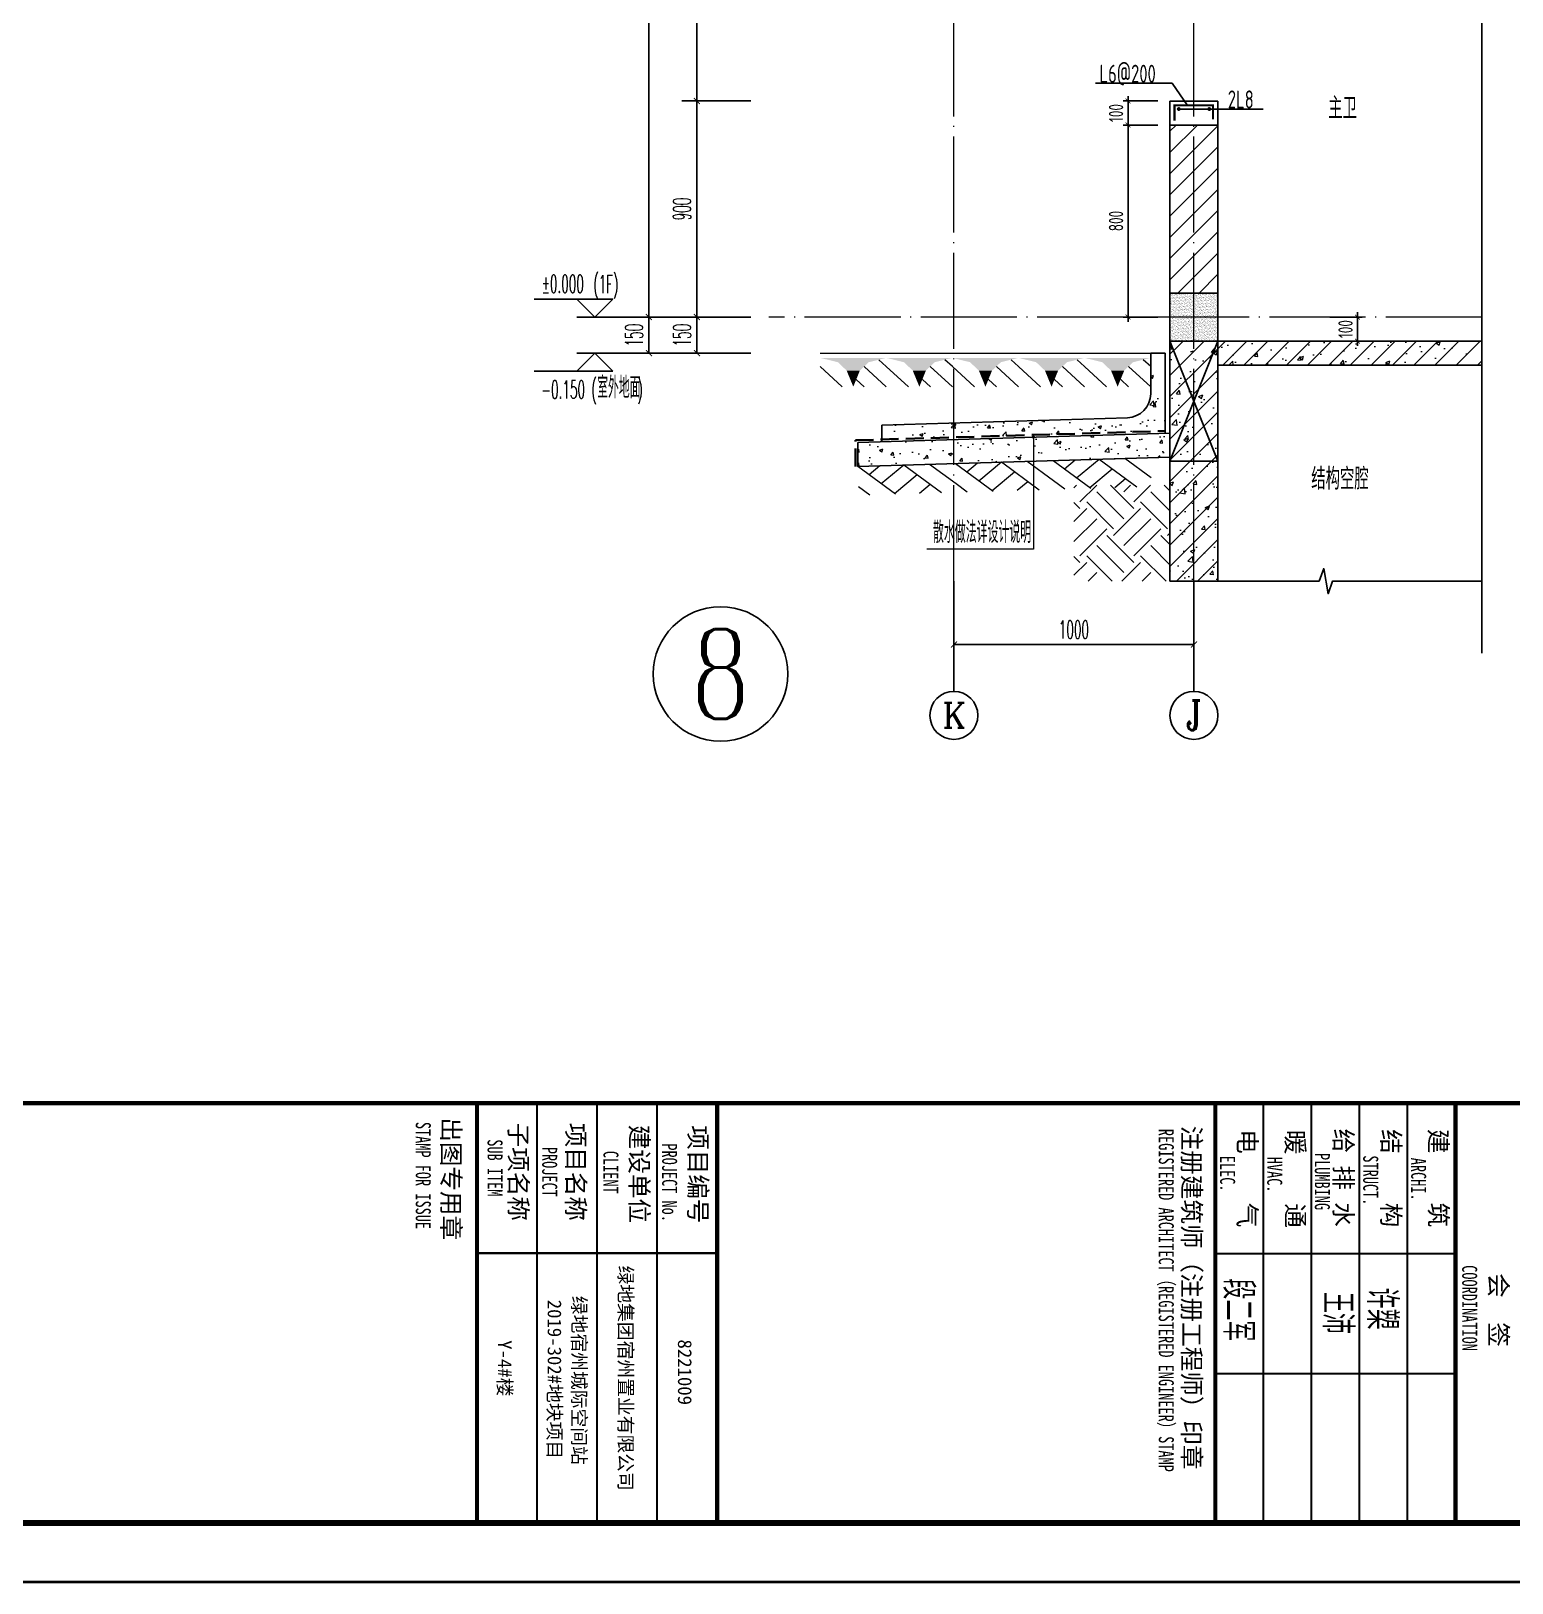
# Model space of a CAD drawing. Extents: x 826826 to 1642106, y -156213 to 399140.
# Drawn here: x 1564314 to 1570482, y 282493 to 288958 of the extents above; entities that cross this region are included whole.
import ezdxf
from ezdxf.enums import TextEntityAlignment as Align

# ---------------------------------------------------------------- set-up
doc = ezdxf.new("R2010")
doc.units = 0
doc.header["$LTSCALE"] = 1000
doc.linetypes.add('DASH', pattern=[0.35, 0.25, -0.1])
doc.linetypes.add('DOTE', pattern=[2.42, 2, -0.2, 0.02, -0.2])
doc.layers.get('0').update_dxf_attribs({"linetype": 'CONTINUOUS'})
doc.layers.get('DEFPOINTS').update_dxf_attribs({"linetype": 'CONTINUOUS'})
for name, color, linetype in [('AXIS', 3, 'CONTINUOUS'), ('AXIS_TEXT', 4, 'CONTINUOUS'), ('COLUMN', 4, 'CONTINUOUS'), ('DIM', 2, 'CONTINUOUS'), ('DIM_ELEV', 3, 'CONTINUOUS'), ('DIM_SYMB', 3, 'CONTINUOUS'), ('PUB_DIM', 3, 'CONTINUOUS'), ('PUB_TEXT', 2, 'CONTINUOUS'), ('REIN', 6, 'CONTINUOUS'), ('S-大样-砼线', 7, 'CONTINUOUS'), ('S-引出线', 40, 'CONTINUOUS'), ('TEXT', 2, 'CONTINUOUS'), ('WALL', 5, 'CONTINUOUS'), ('yichutu', 7, 'CONTINUOUS'), ('图签文字', 4, 'CONTINUOUS'), ('立面-看线', 251, 'CONTINUOUS')]:
    doc.layers.add(name, color=color, linetype=linetype)
for name, color, linetype, lineweight in [('DOTE', 251, 'DOTE', 9), ('PUB_HATCH', 8, 'CONTINUOUS', 9), ('图框', 9, 'CONTINUOUS', 18), ('图签', 147, 'CONTINUOUS', 18), ('填充', 251, 'CONTINUOUS', 5), ('平面-排水沟', 86, 'CONTINUOUS', 15), ('立面-中轮廓线', 213, 'CONTINUOUS', 35), ('粉刷', 251, 'CONTINUOUS', 9)]:
    doc.layers.add(name, color=color, linetype=linetype, lineweight=lineweight)
doc.styles.add('_TCH_AXIS', font='COMPLEX', dxfattribs={"bigfont": 'GBCBIG'})
doc.styles.add('_TCH_DIM', font='SIMPLEX.shx', dxfattribs={"width": 0.7, "bigfont": 'GBCBIG.shx'})
doc.styles.add('_TCH_DIM_T3', font='SIMPLEX.shx', dxfattribs={"width": 0.494118, "bigfont": 'GBCBIG.shx'})
doc.styles.add('COMPLEX', font='COMPLEX')
doc.styles.add('DIM_FONT_T3', font='SIMPLEX', dxfattribs={"width": 0.705882, "bigfont": 'GBCBIG'})
doc.styles.add('TSSD_DIMENSION', font='Tssdeng.shx', dxfattribs={"width": 0.7, "bigfont": 'tssdchn.shx'})
doc.styles.add('TSSD_REIN', font='tssdeng.shx', dxfattribs={"width": 0.7, "height": 300, "bigfont": 'tssdchn.shx'})
doc.styles.add('w', font='tssdeng.shx', dxfattribs={"width": 0.8, "bigfont": 'tssdchn.shx'})
doc.styles.add('宋体', font='', dxfattribs={"height": 50})
doc.styles.add('建筑图签-1', font='simhei.ttf', dxfattribs={"width": 0.7})
doc.styles.add('建筑图签-2', font='TXT.shx', dxfattribs={"width": 0.5, "bigfont": 'HZTXT.shx'})
doc.styles.get('宋体').set_extended_font_data('SimSun')
doc.dimstyles.new('_TCH_ARCH&&25', dxfattribs={"dimtxt": 74.375, "dimasz": 25, "dimexe": 62.5, "dimexo": 75, "dimgap": 25, "dimtad": 1, "dimdec": 0, "dimzin": 0, "dimdsep": 46, "dimtxsty": '_TCH_DIM_T3', "dimblk": 'ARCHTICK', "dimcen": 0.09, "dimclrt": 7, "dimazin": 0, "dimtfac": 1, "dimtdec": 0, "dimtix": 1, "dimtmove": 2, "dimatfit": 3, "dimldrblk": 'ARCHTICK', "dimfxl": 0, "dimtolj": 1, "dimtzin": 0, "dimarcsym": 0})
doc.dimstyles.new('TSSD_20_20', dxfattribs={"dimtxt": 60, "dimasz": 20, "dimexe": 20, "dimexo": 50, "dimgap": 20, "dimtad": 1, "dimdec": 0, "dimzin": 0, "dimdsep": 46, "dimtxsty": 'TSSD_DIMENSION', "dimblk": 'ARCHTICK', "dimblk1": 'ARCHTICK', "dimblk2": 'ARCHTICK', "dimcen": 0, "dimdle": 20, "dimclrt": 7, "dimadec": 0, "dimazin": 0, "dimtfac": 1, "dimtdec": 0, "dimtix": 1, "dimtmove": 2, "dimatfit": 3, "dimfxl": 0, "dimtolj": 1, "dimtzin": 0, "dimarcsym": 0})
pattern_1 = [(50, (28072.99, 249033.25), (143.452037, -12.550427), [15, -165]), (355, (28072.99, 249033.25), (-27.750267, 150.438427), [12, -132]), (100.4514, (28084.94, 249032.2), (115.701876, 137.88791), [12.74804, -140.22842]), (46.1842, (28072.99, 249073.25), (213.44821, -33.1038), [22.5, -247.5]), (96.6356, (28090.77, 249070.5), (186.93254, 194.82357), [19.12206, -210.3426]), (351.1842, (28072.99, 249073.25), (186.93239, 194.82372), [18, -198]), (21, (28092.99, 249063.25), (119.38141, -80.52378), [15, -165]), (326, (28092.99, 249063.25), (48.663066, 145.03001), [12, -132]), (71.4514, (28102.93, 249056.54), (168.044526, 64.5061), [12.74804, -140.22842]), (37.5, (28072.986, 249033.25), (2.431971, 66.578771), [0, -130.4, 0, -134, 0, -132.5]), (7.5, (28072.986, 249033.25), (52.613907, 78.882342), [0, -76.4, 0, -127.4, 0, -50.5]), (327.5, (28028.386, 249033.25), (106.764487, -4.510974), [0, -50, 0, -156, 0, -207]), (317.5, (28008.39, 249033.25), (116.637234, 20.020996), [0, -65, 0, -103.6, 0, -147])]
pattern_2 = [(45, (689015.794, 456209.414), (-44.194174, 44.194174), []), (50, (689015.8, 456209.41), (179.315046, -15.688034), [18.75, -206.25]), (355, (689015.8, 456209.41), (-34.687833, 188.048033), [15, -165]), (100.4514, (689030.74, 456208.1), (144.627345, 172.359886), [15.935047, -175.285528]), (46.1842, (689015.8, 456259.41), (266.81026, -41.379754), [28.125, -309.375]), (96.6356, (689038.03, 456255.97), (233.66568, 243.52947), [23.90257, -262.92825]), (351.1842, (689015.8, 456259.41), (233.66549, 243.52965), [22.5, -247.5]), (21, (689040.8, 456246.91), (149.226763, -100.654723), [18.75, -206.25]), (326, (689040.8, 456246.91), (60.828833, 181.28751), [15, -165]), (71.4514, (689053.23, 456238.53), (210.055657, 80.632624), [15.935047, -175.285528]), (37.5, (689015.794, 456209.414), (3.039964, 83.2234635), [0, -163, 0, -167.5, 0, -165.625]), (7.5, (689015.79, 456209.41), (65.767384, 98.602928), [0, -95.5, 0, -159.25, 0, -63.125]), (327.5, (688960.044, 456209.414), (133.455609, -5.638718), [0, -62.5, 0, -195, 0, -258.75]), (317.5, (688935.04, 456209.41), (145.796542, 25.026246), [0, -81.25, 0, -129.5, 0, -183.75])]

# ---------------------------------------------------------------- blocks, each defined once
blk = doc.blocks.new('GFDDDDRG')
at = {"layer": '图框'}
blk.add_lwpolyline([(923310, -107437), (923310, -159999), (893610, -159999), (893610, -107437)], close=True, dxfattribs=at)
blk.add_lwpolyline([(923310, -107437), (923310, -159999), (893610, -159999), (893610, -107437)], close=True, dxfattribs=at)
at = {"layer": '图框', "const_width": 50}
blk.add_lwpolyline([(894110, -159499), (922810, -159499), (922810, -108687), (894110, -108687)], close=True, dxfattribs=at)
at = {"layer": '图框'}
for points, const_width in [([(894110, -156002), (922810, -156002)], 35), ([(909660, -159502), (909660, -156002)], 35), ([(910160, -156002), (910160, -159502)], 17.5), ([(910660, -156002), (910660, -159502)], 17.5), ([(911160, -156002), (911160, -159502)], 17.5), ([(911660, -156002), (911660, -159502)], 35), ([(911660, -156002), (911660, -159502)], 35), ([(915810, -156006), (915810, -159506)], 35), ([(916210, -156006), (916210, -159506)], 17.5), ([(916610, -156006), (916610, -159506)], 17.5), ([(917010, -156006), (917010, -159506)], 17.5), ([(917410, -156006), (917410, -159506)], 17.5), ([(917810, -156006), (917810, -159506)], 35), ([(917810, -156006), (917810, -159506)], 35), ([(909660, -157252), (911660, -157252)], 17.5), ([(917810, -157256), (915810, -157256)], 17.5), ([(917810, -158256), (915810, -158256)], 17.5)]:
    blk.add_lwpolyline(points, dxfattribs=dict(at, const_width=const_width))
at = {"layer": '图框', "style": '建筑图签-1', "width": 0.7}
for s, p in [('STAMP FOR ISSUE', (909150, -156158)), ('SUB ITEM', (909748, -156303)), ('REGISTERED ARCHITECT（REGISTERED ENGINEER）STAMP', (915339, -156216)), ('PROJECT', (910203, -156366)), ('CLIENT', (910713, -156399)), ('PROJECT No.', (911202, -156337, -899)), ('PLUMBING', (916639, -156417)), ('STRUCT.', (917042, -156437)), ('ELEC.', (915850, -156441)), ('HVAC.', (916242, -156449)), ('ARCHI.', (917441, -156457)), ('COORDINATION', (917866, -157352))]:
    blk.add_text(s, height=125, rotation=270, dxfattribs=at).set_placement(p)
at = {"layer": '图签', "color": 2, "style": '宋体'}
for s, height, p in [('绿地集团宿州置业有限公司', 114.67, (910841, -157355)), ('2019-302#地块项目', 114.67, (910249, -157640)), ('绿地宿州城际空间站', 114.7, (910454, -157607)), ('Y-4#楼', 114.7, (909834, -157977)), ('8221009', 114.7, (911334, -157971))]:
    blk.add_text(s, height=height, rotation=270, dxfattribs=at).set_placement(p)
at = {"layer": '图签文字', "color": 7, "style": '建筑图签-1'}
for s, p in [('出图专用章', (909369, -156120)), ('子项名称', (909930, -156165)), ('项目名称', (910408, -156165)), ('建设单位', (910937, -156182)), ('项目编号', (911426, -156186)), ('注册建筑师（注册工程师）印章', (915537, -156190)), ('电    气', (916001, -156219)), ('暖    通', (916401, -156224)), ('给 排 水', (916802, -156214)), ('结    构', (917199, -156219)), ('建    筑', (917593, -156217)), ('会  签', (918094, -157419))]:
    blk.add_text(s, height=150, rotation=270, dxfattribs=at).set_placement(p)
at = {"layer": '图签文字', "color": 1, "style": '建筑图签-2', "width": 0.7}
for s, p in [('段二军', (915876, -157462)), ('王沛', (916703, -157575)), ('许槊', (917074, -157539))]:
    blk.add_text(s, height=250, rotation=270, dxfattribs=at).set_placement(p)
blk = doc.blocks.new('yct-1051-594-26275-14850-25-1002.0')
at = {"layer": 'yichutu', "color": 7}
blk.add_lwpolyline([(0, 0), (0, 14850), (26275, 14850), (26275, 0)], close=True, dxfattribs=at)
blk = doc.blocks.new('$LinePat$素土夯实')
at = {"color": 0}
for p, q in [((0, -210), (210, 0)), ((120, -300), (420, 0)), ((420, 0), (608, -188)), ((495, -300), (795, 0)), ((615, 0), (705, -90)), ((315, -105), (502, -293)), ((210, -210), (300, -300)), ((705, -300), (795, -210))]:
    blk.add_line(p, q, dxfattribs=at)
blk = doc.blocks.new('$LinePat$自然土壤')
at = {"color": 0}
for p, q in [((0, -90), (71, -19)), ((0, -300), (211, -89)), ((420, -300), (630, -90)), ((210, -300), (286, -224))]:
    blk.add_line(p, q, dxfattribs=at)
for points in [[(0, 0), (630, 0), (168, -45), (462, -45)], [(168, -45), (462, -45), (252, -132), (378, -132)], [(252, -132), (378, -132), (315, -300)]]:
    blk.add_solid(points, dxfattribs=at)
blk = doc.blocks.new('sanshui')
at = {"layer": '粉刷'}
h = blk.add_hatch(dxfattribs=at)
h.set_pattern_fill('混凝土', color=256, scale=20)
h.set_pattern_definition(pattern_1)
edge = h.paths.add_edge_path()
edge.add_line((346317.8, 427329.6), (346257.8, 427329.6))
edge.add_line((346257.8, 427329.6), (346257.8, 427160.3))
edge.add_arc((346157.8, 427160.3), 100, 271.71836, 360, ccw=False)
edge.add_line((346160.8, 427060.3), (345137.8, 427029.6))
edge.add_line((345137.8, 427029.6), (345137.8, 426969.6))
edge.add_line((345137.8, 426969.6), (346317.8, 427005))
edge.add_line((346317.8, 427005), (346317.8, 427329.6))
h = blk.add_hatch(dxfattribs=at)
h.set_pattern_fill('混凝土', color=256, scale=20)
h.set_pattern_definition(pattern_1)
h.paths.add_polyline_path([(346337.8, 426895.6), (346337.8, 426995.6), (345037.8, 426956.6), (345037.8, 426856.6)])
at = {"layer": 'COLUMN'}
for p, q in [((346257.8, 427329.6), (346317.8, 427329.6)), ((346257.8, 427160.3), (346257.8, 427329.6)), ((346317.8, 426995), (346317.8, 427329.6)), ((346160.8, 427060.3), (345137.8, 427029.6)), ((346338.1, 426995.6), (345037.8, 426956.6)), ((345137.8, 426959.6), (345137.8, 427029.6)), ((345037.8, 426856.6), (345037.8, 426956.6)), ((346338.1, 426895.6), (345037.8, 426856.6))]:
    blk.add_line(p, q, dxfattribs=at)
blk.add_arc((346157.8, 427160.3), 100, 271.71836, 0, dxfattribs=at)
at = {"layer": '立面-中轮廓线', "linetype": 'DASH', "ltscale": 0.3}
blk.add_lwpolyline([(345027.8, 426856.6), (345027.8, 426966.3), (346317.8, 427005)], dxfattribs=at)
at = {"layer": '粉刷'}
blk.add_line((344881.5, 427329.6), (346257.8, 427329.6), dxfattribs=at)
at = {"layer": '粉刷', "yscale": 0.4, "zscale": 0.4}
for name, p, xscale, rotation in [('$LinePat$自然土壤', (345156.8, 427309.6), -0.4369306507241237, 359.9999999999903), ('$LinePat$自然土壤', (345432, 427309.6), -0.4369306507241237, 359.9999999999903), ('$LinePat$自然土壤', (345707.3, 427309.6), -0.4369306507241237, 359.9999999999903), ('$LinePat$自然土壤', (345982.6, 427309.6), -0.4369306507241237, 359.9999999999903), ('$LinePat$自然土壤', (346257.8, 427309.6), -0.4369306507241237, 359.9999999999903), ('$LinePat$素土夯实', (345444.5, 426868.8), -0.5117605352322558, 1.718358001643932), ('$LinePat$素土夯实', (345851.2, 426881), -0.5117605352322558, 1.718358001643932), ('$LinePat$素土夯实', (346257.8, 426893.2), -0.5117605352322558, 1.718358001643932)]:
    blk.add_blockref(name, p, dxfattribs=dict(at, xscale=xscale, rotation=rotation))
blk = doc.blocks.new('_ArchTick')
at = {"color": 0, "linetype": 'ByBlock', "const_width": 0.15}
blk.add_lwpolyline([(-0.5, -0.5), (0.5, 0.5)], dxfattribs=at)
blk = doc.blocks.new('*D1626')
at = {"layer": 'AXIS', "color": 0, "lineweight": -2}
for p, q in [((1568157.4, 286591.4), (1568157.4, 286339.8)), ((1569157.4, 286591.4), (1569157.4, 286339.8)), ((1568157.4, 286402.3), (1569157.4, 286402.3))]:
    blk.add_line(p, q, dxfattribs=at)
at = {"layer": 'DEFPOINTS', "color": 0}
for p in [(1568157.4, 286666.4), (1569157.4, 286666.4), (1569157.4, 286402.3)]:
    blk.add_point(p, dxfattribs=at)
at = {"layer": 'AXIS', "color": 0, "lineweight": -2, "xscale": 25, "yscale": 25, "zscale": 25, "rotation": 180}
blk.add_blockref('_ArchTick', (1568157.4, 286402.3), dxfattribs=at)
at = {"layer": 'AXIS', "color": 0, "lineweight": -2, "xscale": 25, "yscale": 25, "zscale": 25}
blk.add_blockref('_ArchTick', (1569157.4, 286402.3), dxfattribs=at)
at = {"layer": 'AXIS', "color": 7, "insert": (1568657.4, 286464.5), "char_height": 74.38, "attachment_point": 5, "style": '_TCH_DIM_T3'}
blk.add_mtext('\\A1;1000', dxfattribs=at)
blk = doc.blocks.new('*D1629')
at = {"layer": 'DEFPOINTS', "color": 0}
for p in [(1569672.6, 287766.4), (1569838.6, 287766.4), (1569672.6, 287666.4)]:
    blk.add_point(p, dxfattribs=at)
at = {"layer": 'DIM', "color": 0, "lineweight": -2}
for p, q in [((1569722.6, 287766.4), (1569858.6, 287766.4)), ((1569838.6, 287766.4), (1569838.6, 287786.4)), ((1569838.6, 287666.4), (1569838.6, 287766.4)), ((1569722.6, 287666.4), (1569858.6, 287666.4)), ((1569838.6, 287666.4), (1569838.6, 287646.4))]:
    blk.add_line(p, q, dxfattribs=at)
at = {"layer": 'DIM', "color": 0, "lineweight": -2, "xscale": 20, "yscale": 20, "zscale": 20}
for p, rotation in [((1569838.6, 287766.4), 270), ((1569838.6, 287666.4), 90)]:
    blk.add_blockref('_ArchTick', p, dxfattribs=dict(at, rotation=rotation))
at = {"layer": 'DIM', "color": 7, "insert": (1569788.6, 287716.4), "char_height": 60, "attachment_point": 5, "rotation": 90, "style": 'TSSD_DIMENSION'}
blk.add_mtext('\\A1;100', dxfattribs=at)
blk = doc.blocks.new('*D1642')
at = {"layer": 'DEFPOINTS', "color": 0}
for p in [(1567087.2, 287766.4), (1567387.2, 287766.4), (1567387.2, 287615.9)]:
    blk.add_point(p, dxfattribs=at)
at = {"layer": 'PUB_DIM', "color": 0, "lineweight": -2}
for p, q in [((1567312.2, 287766.4), (1567024.7, 287766.4)), ((1567087.2, 287615.9), (1567087.2, 287766.4)), ((1567312.2, 287615.9), (1567024.7, 287615.9))]:
    blk.add_line(p, q, dxfattribs=at)
at = {"layer": 'PUB_DIM', "color": 0, "lineweight": -2, "xscale": 25, "yscale": 25, "zscale": 25}
for p, rotation in [((1567087.2, 287766.4), 90), ((1567087.2, 287615.9), 270)]:
    blk.add_blockref('_ArchTick', p, dxfattribs=dict(at, rotation=rotation))
at = {"layer": 'PUB_DIM', "color": 7, "insert": (1567025, 287691.1), "char_height": 74.38, "attachment_point": 5, "rotation": 90, "style": '_TCH_DIM_T3'}
blk.add_mtext('\\A1;150', dxfattribs=at)
blk = doc.blocks.new('*D1643')
at = {"layer": 'DEFPOINTS', "color": 0}
for p in [(1567087.2, 288666.4), (1567387.2, 288666.4), (1567387.2, 287766.4)]:
    blk.add_point(p, dxfattribs=at)
at = {"layer": 'PUB_DIM', "color": 0, "lineweight": -2}
for p, q in [((1567312.2, 288666.4), (1567024.7, 288666.4)), ((1567087.2, 287766.4), (1567087.2, 288666.4)), ((1567312.2, 287766.4), (1567024.7, 287766.4))]:
    blk.add_line(p, q, dxfattribs=at)
at = {"layer": 'PUB_DIM', "color": 0, "lineweight": -2, "xscale": 25, "yscale": 25, "zscale": 25}
for p, rotation in [((1567087.2, 288666.4), 90), ((1567087.2, 287766.4), 270)]:
    blk.add_blockref('_ArchTick', p, dxfattribs=dict(at, rotation=rotation))
at = {"layer": 'PUB_DIM', "color": 7, "insert": (1567025, 288216.4), "char_height": 74.38, "attachment_point": 5, "rotation": 90, "style": '_TCH_DIM_T3'}
blk.add_mtext('\\A1;900', dxfattribs=at)
blk = doc.blocks.new('*D1644')
at = {"layer": 'DEFPOINTS', "color": 0}
for p in [(1567087.2, 290066.4), (1567387.2, 290066.4), (1567387.2, 288666.4)]:
    blk.add_point(p, dxfattribs=at)
at = {"layer": 'PUB_DIM', "color": 0, "lineweight": -2}
for p, q in [((1567312.2, 290066.4), (1567024.7, 290066.4)), ((1567087.2, 288666.4), (1567087.2, 290066.4)), ((1567312.2, 288666.4), (1567024.7, 288666.4))]:
    blk.add_line(p, q, dxfattribs=at)
at = {"layer": 'PUB_DIM', "color": 0, "lineweight": -2, "xscale": 25, "yscale": 25, "zscale": 25}
for p, rotation in [((1567087.2, 290066.4), 90), ((1567087.2, 288666.4), 270)]:
    blk.add_blockref('_ArchTick', p, dxfattribs=dict(at, rotation=rotation))
at = {"layer": 'PUB_DIM', "color": 7, "insert": (1567025, 289366.4), "char_height": 74.38, "attachment_point": 5, "rotation": 90, "style": '_TCH_DIM_T3'}
blk.add_mtext('\\A1;1400', dxfattribs=at)
blk = doc.blocks.new('*D1659')
at = {"layer": 'DEFPOINTS', "color": 0}
for p in [(1566887.2, 287766.4), (1567387.2, 287766.4), (1567387.2, 287615.9)]:
    blk.add_point(p, dxfattribs=at)
at = {"layer": 'PUB_DIM', "color": 0, "lineweight": -2}
for p, q in [((1567312.2, 287766.4), (1566824.7, 287766.4)), ((1566887.2, 287615.9), (1566887.2, 287766.4)), ((1567312.2, 287615.9), (1566824.7, 287615.9))]:
    blk.add_line(p, q, dxfattribs=at)
at = {"layer": 'PUB_DIM', "color": 0, "lineweight": -2, "xscale": 25, "yscale": 25, "zscale": 25}
for p, rotation in [((1566887.2, 287766.4), 90), ((1566887.2, 287615.9), 270)]:
    blk.add_blockref('_ArchTick', p, dxfattribs=dict(at, rotation=rotation))
at = {"layer": 'PUB_DIM', "color": 7, "insert": (1566825, 287691.1), "char_height": 74.38, "attachment_point": 5, "rotation": 90, "style": '_TCH_DIM_T3'}
blk.add_mtext('\\A1;150', dxfattribs=at)
blk = doc.blocks.new('*D1660')
at = {"layer": 'DEFPOINTS', "color": 0}
for p in [(1566887.2, 290666.4), (1567387.2, 290666.4), (1567387.2, 287766.4)]:
    blk.add_point(p, dxfattribs=at)
at = {"layer": 'PUB_DIM', "color": 0, "lineweight": -2}
for p, q in [((1567312.2, 290666.4), (1566824.7, 290666.4)), ((1566887.2, 287766.4), (1566887.2, 290666.4)), ((1567312.2, 287766.4), (1566824.7, 287766.4))]:
    blk.add_line(p, q, dxfattribs=at)
at = {"layer": 'PUB_DIM', "color": 0, "lineweight": -2, "xscale": 25, "yscale": 25, "zscale": 25}
for p, rotation in [((1566887.2, 290666.4), 90), ((1566887.2, 287766.4), 270)]:
    blk.add_blockref('_ArchTick', p, dxfattribs=dict(at, rotation=rotation))
at = {"layer": 'PUB_DIM', "color": 7, "insert": (1566825, 289216.4), "char_height": 74.38, "attachment_point": 5, "rotation": 90, "style": '_TCH_DIM_T3'}
blk.add_mtext('\\A1;2900', dxfattribs=at)
blk = doc.blocks.new('_AXISO')
blk.add_circle((0, 0), 0.5)
at = {"layer": 'AXIS_TEXT', "style": 'COMPLEX', "width": 1.041667}
blk.add_attdef('A', text='', height=0.56, dxfattribs=at).set_placement((-0.25, -0.28), (0.25, -0.28), align=Align.FIT)
blk = doc.blocks.new('20210809.02282059')
at = {"layer": 'REIN', "const_width": 9}
blk.add_lwpolyline([(87484.2, 66580.9), (87484.2, 66644.7), (87644.1, 66644.7), (87644.1, 66586.8)], dxfattribs=at)
at = {"layer": 'REIN', "const_width": 8}
for points in [[(87497.7, 66629.7, 1), (87505.7, 66629.7, 1)], [(87625.1, 66629.7, 1), (87633.1, 66629.7, 1)]]:
    blk.add_lwpolyline(points, format="xyb", close=True, dxfattribs=at)
at = {"layer": 'S-引出线'}
for p, q in [((87474.6, 66737), (87154.5, 66737)), ((87538.8, 66644.7), (87474.6, 66737)), ((87501.7, 66629.7), (87853.3, 66629.7))]:
    blk.add_line(p, q, dxfattribs=at)
at = {"layer": 'TEXT', "style": 'w', "width": 0.7}
for s, p in [('L6@200', (87171.5, 66739.2)), ('2L8', (87706.2, 66632.1))]:
    blk.add_text(s, height=75, rotation=0, dxfattribs=at).set_placement(p)
blk = doc.blocks.new('20210809.03232467')
at = {"layer": 'S-大样-砼线'}
for p, q in [((87154.5, 67080.9), (87354.5, 66580.9)), ((87354.5, 67080.9), (87154.5, 66580.9))]:
    blk.add_line(p, q, dxfattribs=at)
blk.add_lwpolyline([(87354.5, 67080.9), (87154.5, 67080.9), (87154.5, 66580.9), (87354.5, 66580.9)], close=True, dxfattribs=at)
blk = doc.blocks.new('*D2776')
at = {"layer": 'DEFPOINTS', "color": 0}
for p in [(1568882.8, 288666.4), (1569057.4, 288666.4), (1569057.4, 288566.4)]:
    blk.add_point(p, dxfattribs=at)
at = {"layer": 'DIM', "color": 0, "lineweight": -2}
for p, q in [((1569007.4, 288666.4), (1568862.8, 288666.4)), ((1568882.8, 288666.4), (1568882.8, 288686.4)), ((1568882.8, 288566.4), (1568882.8, 288666.4)), ((1569007.4, 288566.4), (1568862.8, 288566.4)), ((1568882.8, 288566.4), (1568882.8, 288546.4))]:
    blk.add_line(p, q, dxfattribs=at)
at = {"layer": 'DIM', "color": 0, "lineweight": -2, "xscale": 20, "yscale": 20, "zscale": 20}
for p, rotation in [((1568882.8, 288666.4), 270), ((1568882.8, 288566.4), 90)]:
    blk.add_blockref('_ArchTick', p, dxfattribs=dict(at, rotation=rotation))
at = {"layer": 'DIM', "color": 7, "insert": (1568832.8, 288616.4), "char_height": 60, "attachment_point": 5, "rotation": 90, "style": 'TSSD_DIMENSION'}
blk.add_mtext('\\A1;100', dxfattribs=at)
blk = doc.blocks.new('*D2777')
at = {"layer": 'DEFPOINTS', "color": 0}
for p in [(1568882.8, 288566.4), (1569057.4, 288566.4), (1569057.4, 287766.4)]:
    blk.add_point(p, dxfattribs=at)
at = {"layer": 'DIM', "color": 0, "lineweight": -2}
for p, q in [((1568882.8, 287746.4), (1568882.8, 288586.4)), ((1569007.4, 288566.4), (1568862.8, 288566.4)), ((1569007.4, 287766.4), (1568862.8, 287766.4))]:
    blk.add_line(p, q, dxfattribs=at)
at = {"layer": 'DIM', "color": 0, "lineweight": -2, "xscale": 20, "yscale": 20, "zscale": 20}
for p, rotation in [((1568882.8, 288566.4), 90), ((1568882.8, 287766.4), 270)]:
    blk.add_blockref('_ArchTick', p, dxfattribs=dict(at, rotation=rotation))
at = {"layer": 'DIM', "color": 7, "insert": (1568832.8, 288166.4), "char_height": 60, "attachment_point": 5, "rotation": 90, "style": 'TSSD_DIMENSION'}
blk.add_mtext('\\A1;800', dxfattribs=at)

msp = doc.modelspace()

# ---------------------------------------------------------------- hatches: boundary and pattern name
at = {"layer": 'PUB_HATCH'}
h = msp.add_hatch(dxfattribs=at)
h.set_pattern_fill('普通砖', color=256, scale=25, style=0)
h.set_pattern_definition([(45, (689015.794, 456254.29), (-44.1941915, 44.1941915), [])])
h.paths.add_polyline_path([(1569257.43, 287866.38), (1569257.43, 288566.38), (1569057.43, 288566.38), (1569057.43, 287866.38)])
h = msp.add_hatch(dxfattribs=at)
h.set_pattern_fill('钢筋混凝土', color=256, scale=25, style=0)
h.set_pattern_definition(pattern_2)
h.paths.add_polyline_path([(1569257.4, 286666.38), (1569257.43, 287566.38), (1569057.43, 287666.38), (1569057.4, 286666.38)])
h = msp.add_hatch(dxfattribs=at)
h.set_pattern_fill('钢筋混凝土', color=256, scale=25, style=0)
h.set_pattern_definition(pattern_2)
h.paths.add_polyline_path([(1570355.95, 287666.38), (1569057.43, 287666.38), (1569257.43, 287566.38), (1570355.95, 287566.38)])
at = {"layer": '填充'}
h = msp.add_hatch(dxfattribs=at)
h.set_pattern_fill('EARTH', color=250, scale=50, angle=45, style=0)
h.set_pattern_definition([(45, (453559.16, -168526.99), (0, 224.506403), [158.75, -158.75]), (45, (453517.06, -168484.9), (0, 224.506403), [158.75, -158.75]), (45, (453474.97, -168442.8), (0, 224.506403), [158.75, -158.75]), (135, (453474.97, -168414.74), (-224.506403, 0), [158.75, -158.75]), (135, (453517.06, -168372.64), (-224.506403, 0), [158.75, -158.75]), (135, (453559.16, -168330.55), (-224.506403, 0), [158.75, -158.75])])
h.paths.add_polyline_path([(1569057.43, 287066.38), (1568657.43, 287066.38), (1568657.43, 286666.38), (1569057.43, 286666.38)])
at = {"layer": '立面-看线'}
h = msp.add_hatch(dxfattribs=at)
h.set_pattern_fill('碎沙', color=256, scale=4)
h.set_pattern_definition([(37.5, (768004.189, -97695.57), (-0.32000626, 9.78826475), [0, -7.7216, 0, -8.636, 0, -8.255]), (7.5, (768004.189, -97695.57), (8.99046566, 14.33650201), [0, -4.1656, 0, -6.9596, 0, -2.667]), (327.5, (767997.9404, -97695.57), (15.819847405, 0.02874369), [0, -2.54, 0, -9.144, 0, -11.938]), (317.5, (767997.94, -97695.57), (15.27112905, 4.45858647), [0, -1.27, 0, -5.9944, 0, -6.858])])
h.paths.add_polyline_path([(1569057.43, 287666.38), (1569257.43, 287666.38), (1569257.43, 287866.38), (1569057.43, 287866.38)])

# ---------------------------------------------------------------- linework, layer by layer
at = {"layer": 'AXIS'}
for p, q in [((1568157.4, 286666.38), (1568157.4, 286206.99)), ((1569157.4, 286666.38), (1569157.4, 286206.99))]:
    msp.add_line(p, q, dxfattribs=at)
at = {"layer": 'AXIS', "color": 6}
msp.add_circle((1567185.6, 286279.8), 280, dxfattribs=at)
at = {"layer": 'DIM_ELEV'}
for p, q in [((1566737.23, 287841.38), (1566409.23, 287841.38)), ((1566662.23, 287766.38), (1566587.23, 287841.38)), ((1566662.23, 287766.38), (1566737.23, 287841.38)), ((1567087.23, 287766.38), (1566587.23, 287766.38)), ((1566662.23, 287615.91), (1566587.23, 287540.91)), ((1567087.23, 287615.91), (1566587.23, 287615.91)), ((1566662.23, 287615.91), (1566737.23, 287540.91)), ((1566737.23, 287540.91), (1566409.23, 287540.91))]:
    msp.add_line(p, q, dxfattribs=at)
at = {"layer": 'DIM_SYMB'}
for points in [[(1570355.95, 303746.38), (1570355.95, 295084.51), (1570408.45, 295065.4), (1570303.45, 295046.88), (1570355.95, 295028.26), (1570355.95, 286366.38)], [(1569057.43, 286666.38), (1569678.57, 286666.38), (1569697.67, 286718.88), (1569716.19, 286613.88), (1569734.82, 286666.38), (1570355.95, 286666.38)]]:
    msp.add_lwpolyline(points, dxfattribs=at)
at = {"layer": 'DOTE', "color": 1, "linetype": 'DOTE', "ltscale": 0.2}
for p, q in [((1569157.43, 286666.38), (1569157.43, 304346.39)), ((1568157.43, 286666.38), (1568157.43, 293566.39)), ((1570355.95, 287766.39), (1567387.23, 287766.39))]:
    msp.add_line(p, q, dxfattribs=at)
at = {"layer": 'WALL'}
for p, q in [((1569257.43, 288666.38), (1569057.43, 288666.38)), ((1569057.43, 288666.38), (1569057.43, 288566.38)), ((1569257.43, 288566.38), (1569257.43, 288666.38)), ((1569057.43, 287866.38), (1569057.43, 288566.38)), ((1569057.43, 288566.38), (1569257.43, 288566.38)), ((1569257.43, 287866.38), (1569257.43, 288566.38)), ((1569057.43, 287866.38), (1569257.43, 287866.38)), ((1569057.4, 286666.38), (1569057.43, 287666.38)), ((1570355.95, 287666.38), (1569057.43, 287666.38)), ((1570355.95, 287566.38), (1570355.95, 287666.38)), ((1569257.4, 286666.38), (1569257.43, 287566.38)), ((1570355.95, 287566.38), (1569257.43, 287566.38)), ((1569057.4, 286666.38), (1569257.4, 286666.38))]:
    msp.add_line(p, q, dxfattribs=at)
msp.add_lwpolyline([(1569057.43, 287866.38), (1569257.43, 287866.38), (1569257.43, 287666.38), (1569057.43, 287666.38)], close=True, dxfattribs=at)
at = {"layer": '平面-排水沟'}
for p, q in [((1568488.41, 287266.79), (1568488.41, 286798.95)), ((1568488.41, 286798.95), (1568044.28, 286798.95))]:
    msp.add_line(p, q, dxfattribs=at)
at = {"layer": '平面-排水沟', "const_width": 6.67}
msp.add_lwpolyline([(1568488.41, 287270.12, 1), (1568488.41, 287263.46, 1)], format="xyb", close=True, dxfattribs=at)

# ---------------------------------------------------------------- block references
at = {"xscale": 0.5, "yscale": 0.5, "zscale": 0.5}
msp.add_blockref('GFDDDDRG', (1111341.4, 362492.89), dxfattribs=at)
msp.add_blockref('sanshui', (1222719.3, -139713.25))
at = {"layer": 'AXIS'}
ref = msp.add_blockref('_AXISO', (1568157.4, 286106.99), dxfattribs=dict(at, xscale=200, yscale=200, zscale=200))
ref.add_attrib('A', 'K', dxfattribs={"layer": 'AXIS_TEXT', "height": 103.82, "style": '_TCH_AXIS'}).set_placement((1568110.43, 286055.08), (1568204.36, 286055.08), align=Align.FIT)
ref = msp.add_blockref('_AXISO', (1569157.4, 286106.99), dxfattribs=dict(at, xscale=200, yscale=200, zscale=200))
ref.add_attrib('A', 'J', dxfattribs={"layer": 'AXIS_TEXT', "height": 124.02, "style": '_TCH_AXIS'}).set_placement((1569124.92, 286044.98), (1569189.88, 286044.98), align=Align.FIT)
at = {"layer": 'REIN'}
msp.add_blockref('20210809.02282059', (1481592.25, 222003.28), dxfattribs=at)
at = {"layer": 'yichutu', "rotation": 270}
msp.add_blockref('yct-1051-594-26275-14850-25-1002.0', (1558146.29, 308774.41), dxfattribs=at)
at = {"layer": '立面-看线'}
msp.add_blockref('20210809.03232467', (1481902.92, 220585.45), dxfattribs=at)

# ---------------------------------------------------------------- texts
at = {"layer": 'AXIS_TEXT', "color": 6, "style": '_TCH_AXIS'}
msp.add_text('8', height=372.76, dxfattribs=at).set_placement((1567061.35, 286093.42), (1567309.86, 286093.42), align=Align.FIT)
at = {"layer": 'PUB_TEXT'}
for s, height, style, width, p in [('主卫', 90, 'TSSD_REIN', 0.7, (1569716.65, 288592.01)), ('%%P0.000', 74.375, '_TCH_DIM', 0.494118, (1566440.23, 287867.63)), ('(1F)', 74.375, '_TCH_DIM', 0.494118, (1566655.61, 287866.41)), ('-0.150', 74.375, '_TCH_DIM', 0.494118, (1566438.83, 287427.16)), ('(', 74.38, '_TCH_DIM', 0.494118, (1566647.56, 287428.39)), ('室外地面', 89.362, '_TCH_DIM', 0.7, (1566672.06, 287428.39)), (')', 74.38, '_TCH_DIM', 0.494118, (1566838.87, 287428.39)), ('结构空腔', 90, 'TSSD_REIN', 0.7, (1569645.86, 287047.8)), ('散水做法详设计说明', 89.362, 'DIM_FONT_T3', 0.705882, (1568070.53, 286825.2))]:
    msp.add_text(s, height=height, dxfattribs=dict(at, style=style, width=width)).set_placement(p)

# ---------------------------------------------------------------- dimensions: what is measured, and where the dimension line sits
at = {"layer": 'AXIS'}
dim = msp.add_aligned_dim(p1=(1568157.4, 286666.38), p2=(1569157.4, 286666.38), distance=-264.03, dimstyle='_TCH_ARCH&&25', dxfattribs=at)
dim.commit()
dim.dimension.update_dxf_attribs({"geometry": '*D1626', "text_midpoint": (1568657.4, 286464.53)})
at = {"layer": 'DIM'}
for p1, p2, distance, picture, middle in [((1569057.43, 288566.38), (1569057.43, 288666.38), 174.61, '*D2776', (1568832.82, 288616.38)), ((1569057.43, 287766.39), (1569057.43, 288566.38), 174.61, '*D2777', (1568832.82, 288166.38)), ((1569672.61, 287666.38), (1569672.61, 287766.38), -165.96, '*D1629', (1569788.57, 287716.38))]:
    dim = msp.add_aligned_dim(p1=p1, p2=p2, distance=distance, dimstyle='TSSD_20_20', dxfattribs=at)
    dim.commit()
    dim.dimension.update_dxf_attribs({"geometry": picture, "text_midpoint": middle})
at = {"layer": 'PUB_DIM'}
for p1, p2, distance, picture, middle in [((1567387.23, 287766.38), (1567387.23, 290666.38), 500, '*D1660', (1566825.05, 289216.38)), ((1567387.23, 288666.38), (1567387.23, 290066.38), 300, '*D1644', (1567025.05, 289366.38)), ((1567387.23, 287766.38), (1567387.23, 288666.38), 300, '*D1643', (1567025.05, 288216.38)), ((1567387.23, 287615.91), (1567387.23, 287766.38), 500, '*D1659', (1566825.05, 287691.15)), ((1567387.23, 287615.91), (1567387.23, 287766.38), 300, '*D1642', (1567025.05, 287691.15))]:
    dim = msp.add_aligned_dim(p1=p1, p2=p2, distance=distance, dimstyle='_TCH_ARCH&&25', dxfattribs=at)
    dim.commit()
    dim.dimension.update_dxf_attribs({"geometry": picture, "text_midpoint": middle})

doc.saveas('drawing.dxf')
